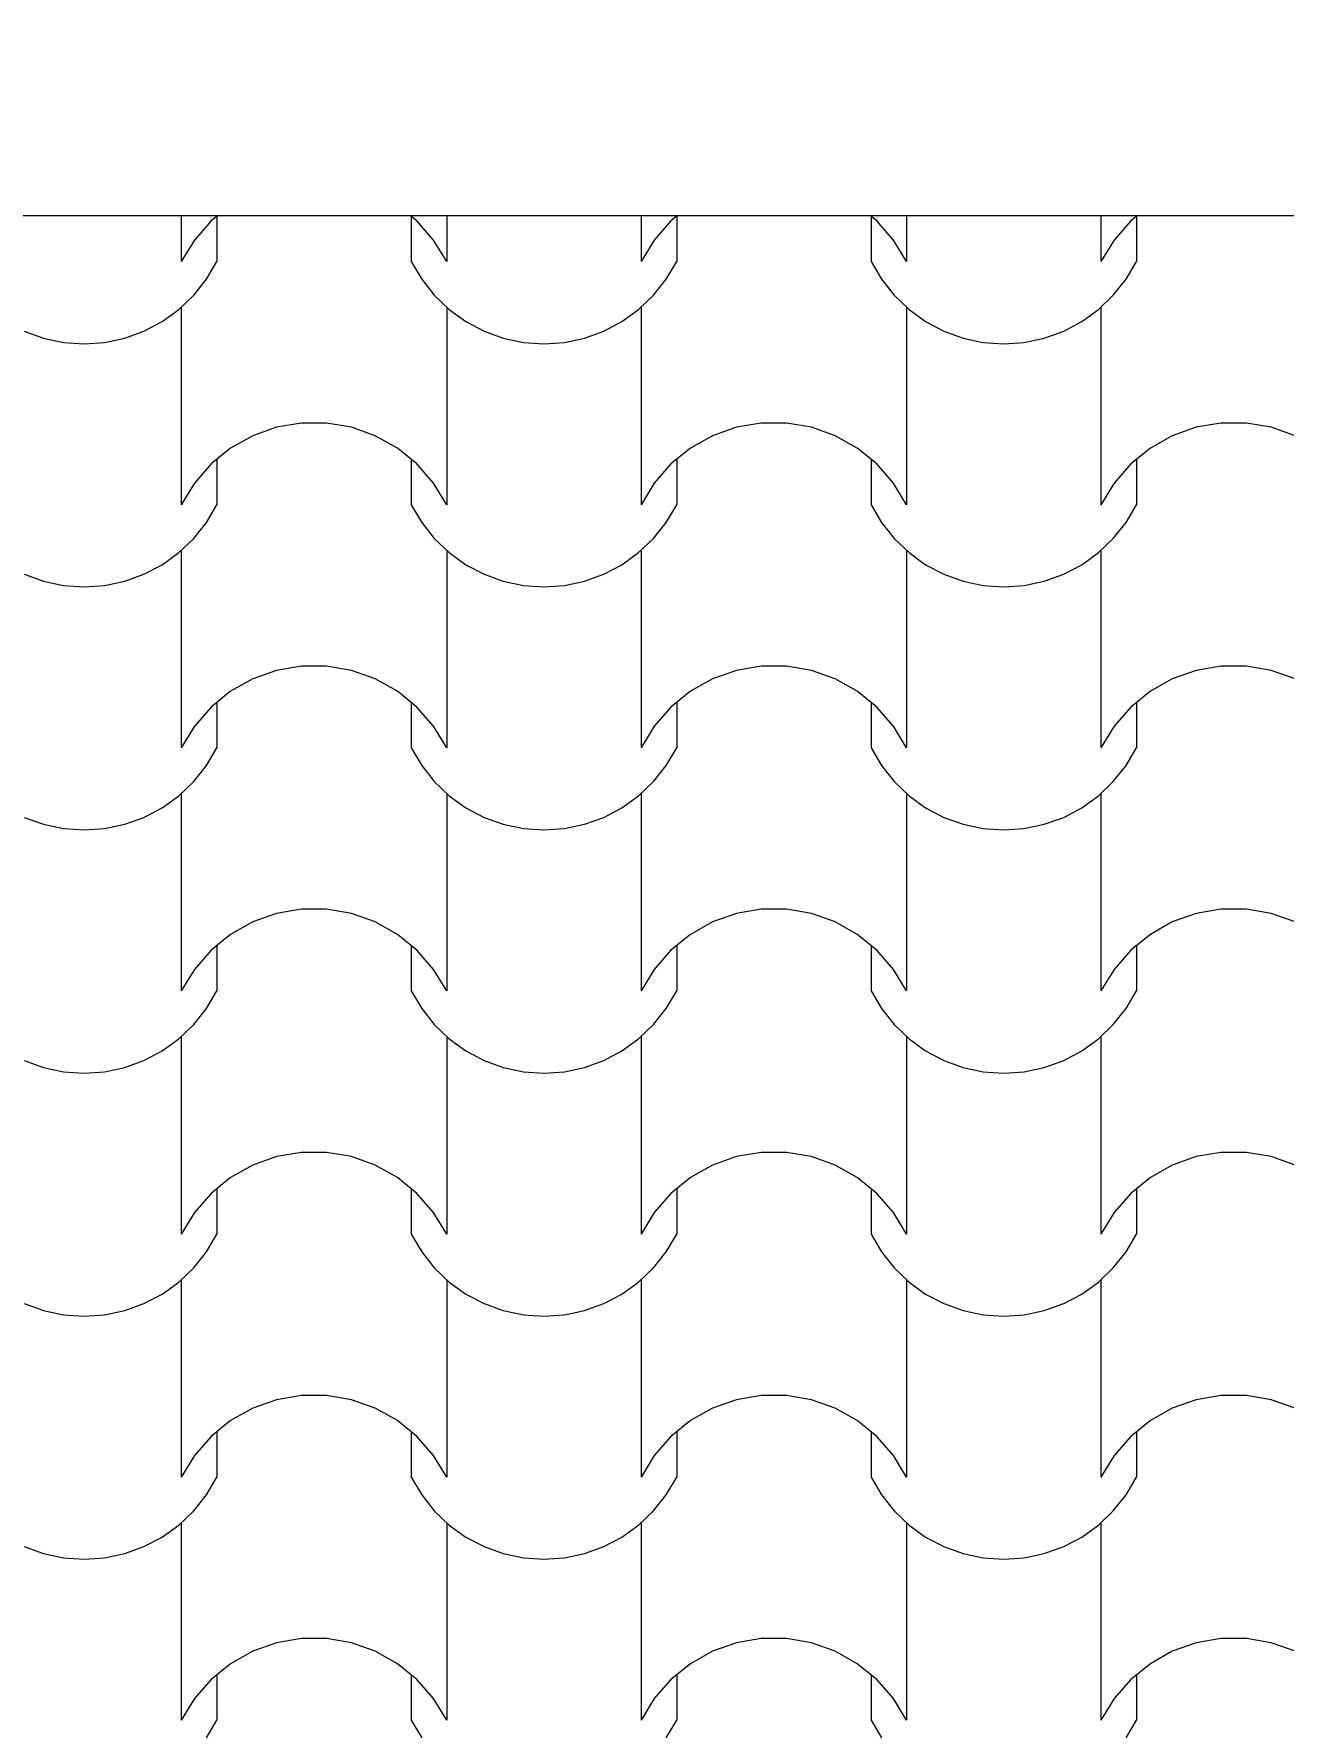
# Model space of a CAD drawing. Header units: millimetres. Extents: x 318905 to 439572, y -5133 to 105868.
# Drawn here: x 358271 to 359044, y 6699 to 7747 of the extents above; entities that cross this region are included whole.
import ezdxf

# ---------------------------------------------------------------- set-up
doc = ezdxf.new("R2010")
doc.units = ezdxf.units.MM
doc.header["$MEASUREMENT"] = 0
for name, color, linetype, lineweight in [('0_Stylo_No__98', 154, 'Continuous', 0), ('2D -  Dessin général_Stylo_No__1', 7, 'Continuous', 5), ('OMBRES_Stylo_No__1', 7, 'Continuous', 5)]:
    doc.layers.add(name, color=color, linetype=linetype, lineweight=lineweight)
doc.layers.add('OMBRES_Stylo_No__82', color=7, linetype='Continuous', lineweight=13, true_color=0xaaaaaa)
doc.styles.add('STYLE_GENERE_3', font='')
doc.styles.get('STYLE_GENERE_3').set_extended_font_data('Arial')
doc.dimstyles.new('STYLE_GENERE__1', dxfattribs={"dimtxt": 200, "dimasz": 142.5, "dimexe": 0.18, "dimexo": 500, "dimgap": 0.09, "dimtad": 0, "dimtih": 1, "dimtoh": 1, "dimlfac": 0.001, "dimzin": 0, "dimdsep": 46, "dimtxsty": 'STYLE_GENERE_3', "dimblk": 'ARROWHEAD_6', "dimblk1": 'ARROWHEAD_6', "dimblk2": 'ARROWHEAD_6', "dimcen": 0.09, "dimclrd": 154, "dimclre": 154, "dimclrt": 154, "dimazin": 0, "dimtfac": 1, "dimtdec": 4, "dimtmove": 0, "dimatfit": 3, "dimfxl": 0, "dimtolj": 1, "dimtzin": 0, "dimarcsym": 0})

# ---------------------------------------------------------------- blocks, each defined once
blk = doc.blocks.new('*X105')
at = {"layer": 'OMBRES_Stylo_No__82', "linetype": 'Continuous'}
for p, q in [((358362.7, 7634.5), (358362.7, 7606.2)), ((358385.1, 7634.5), (358381.1, 7631.3)), ((358384.7, 7634.2), (358384.7, 7606.2)), ((358508.5, 7631.3), (358504.5, 7634.5)), ((358504.9, 7634.2), (358504.9, 7606.2)), ((358526.9, 7634.5), (358526.9, 7606.2)), ((358647.2, 7634.5), (358647.2, 7606.2)), ((358669.5, 7634.5), (358665.6, 7631.3)), ((358669.2, 7634.2), (358669.2, 7606.2)), ((358793, 7631.3), (358789, 7634.5)), ((358789.4, 7634.2), (358789.4, 7606.2)), ((358811.4, 7634.5), (358811.4, 7606.2)), ((358931.6, 7634.5), (358931.6, 7606.2)), ((358954, 7634.5), (358950.1, 7631.3)), ((358953.6, 7634.2), (358953.6, 7606.2)), ((358381.1, 7631.3), (358370.8, 7619.5)), ((358518.8, 7619.5), (358508.5, 7631.3)), ((358665.6, 7631.3), (358655.3, 7619.5)), ((358803.3, 7619.5), (358793, 7631.3)), ((358950.1, 7631.3), (358939.8, 7619.5)), ((358370.8, 7619.5), (358362.7, 7606.2)), ((358526.9, 7606.2), (358518.8, 7619.5)), ((358655.3, 7619.5), (358647.2, 7606.2)), ((358811.4, 7606.2), (358803.3, 7619.5)), ((358939.8, 7619.5), (358931.6, 7606.2)), ((358378.2, 7595.2), (358384.7, 7606.2)), ((358504.9, 7606.2), (358511.4, 7595.2)), ((358662.7, 7595.2), (358669.2, 7606.2)), ((358789.4, 7606.2), (358795.8, 7595.2)), ((358947.2, 7595.2), (358953.6, 7606.2)), ((358370.4, 7585.3), (358378.2, 7595.2)), ((358511.4, 7595.2), (358519.2, 7585.3)), ((358654.8, 7585.3), (358662.7, 7595.2)), ((358795.8, 7595.2), (358803.7, 7585.3)), ((358939.3, 7585.3), (358947.2, 7595.2)), ((358361.2, 7576.5), (358370.4, 7585.3)), ((358519.2, 7585.3), (358528.4, 7576.5)), ((358645.6, 7576.5), (358654.8, 7585.3)), ((358803.7, 7585.3), (358812.9, 7576.5)), ((358930.1, 7576.5), (358939.3, 7585.3)), ((358339.6, 7563.1), (358350.9, 7569.1)), ((358350.9, 7569.1), (358361.2, 7576.5)), ((358362.7, 7577.8), (358362.7, 7516.8)), ((358526.9, 7577.8), (358526.9, 7516.8)), ((358528.4, 7576.5), (358538.7, 7569.1)), ((358538.7, 7569.1), (358550, 7563.1)), ((358624.1, 7563.1), (358635.3, 7569.1)), ((358635.3, 7569.1), (358645.6, 7576.5)), ((358647.2, 7577.8), (358647.2, 7516.8)), ((358811.4, 7577.8), (358811.4, 7516.8)), ((358812.9, 7576.5), (358823.2, 7569.1)), ((358823.2, 7569.1), (358834.5, 7563.1)), ((358908.6, 7563.1), (358919.8, 7569.1)), ((358919.8, 7569.1), (358930.1, 7576.5)), ((358931.6, 7577.8), (358931.6, 7516.8)), ((358265.5, 7563.1), (358277.5, 7558.8)), ((358277.5, 7558.8), (358289.9, 7556.2)), ((358315.2, 7556.2), (358327.7, 7558.8)), ((358327.7, 7558.8), (358339.6, 7563.1)), ((358550, 7563.1), (358561.9, 7558.8)), ((358561.9, 7558.8), (358574.4, 7556.2)), ((358599.7, 7556.2), (358612.1, 7558.8)), ((358612.1, 7558.8), (358624.1, 7563.1)), ((358834.5, 7563.1), (358846.4, 7558.8)), ((358846.4, 7558.8), (358858.8, 7556.2)), ((358884.2, 7556.2), (358896.6, 7558.8)), ((358896.6, 7558.8), (358908.6, 7563.1)), ((358289.9, 7556.2), (358302.6, 7555.3)), ((358302.6, 7555.3), (358315.2, 7556.2)), ((358574.4, 7556.2), (358587, 7555.3)), ((358587, 7555.3), (358599.7, 7556.2)), ((358858.8, 7556.2), (358871.5, 7555.3)), ((358871.5, 7555.3), (358884.2, 7556.2)), ((358362.7, 7516.8), (358362.7, 7455.8)), ((358526.9, 7516.8), (358526.9, 7455.8)), ((358647.2, 7516.8), (358647.2, 7455.8)), ((358811.4, 7516.8), (358811.4, 7455.8)), ((358931.6, 7516.8), (358931.6, 7455.8)), ((358437, 7506.3), (358421.6, 7503.7)), ((358444.8, 7506.3), (358437, 7506.3)), ((358452.6, 7506.3), (358444.8, 7506.3)), ((358468, 7503.7), (358452.6, 7506.3)), ((358721.5, 7506.3), (358706.1, 7503.7)), ((358729.3, 7506.3), (358721.5, 7506.3)), ((358737.1, 7506.3), (358729.3, 7506.3)), ((358752.5, 7503.7), (358737.1, 7506.3)), ((359005.9, 7506.3), (358990.5, 7503.7)), ((359013.8, 7506.3), (359005.9, 7506.3)), ((359021.6, 7506.3), (359013.8, 7506.3)), ((359037, 7503.7), (359021.6, 7506.3)), ((358406.9, 7498.5), (358393.2, 7490.8)), ((358421.6, 7503.7), (358406.9, 7498.5)), ((358482.7, 7498.5), (358468, 7503.7)), ((358496.4, 7490.8), (358482.7, 7498.5)), ((358691.3, 7498.5), (358677.7, 7490.8)), ((358706.1, 7503.7), (358691.3, 7498.5)), ((358767.2, 7498.5), (358752.5, 7503.7)), ((358780.9, 7490.8), (358767.2, 7498.5)), ((358975.8, 7498.5), (358962.2, 7490.8)), ((358990.5, 7503.7), (358975.8, 7498.5)), ((359051.7, 7498.5), (359037, 7503.7)), ((358393.2, 7490.8), (358381.1, 7481)), ((358508.5, 7481), (358496.4, 7490.8)), ((358677.7, 7490.8), (358665.6, 7481)), ((358793, 7481), (358780.9, 7490.8)), ((358962.2, 7490.8), (358950.1, 7481)), ((358381.1, 7481), (358370.8, 7469.2)), ((358384.7, 7483.9), (358384.7, 7455.8)), ((358504.9, 7483.9), (358504.9, 7455.8)), ((358518.8, 7469.2), (358508.5, 7481)), ((358665.6, 7481), (358655.3, 7469.2)), ((358669.2, 7483.9), (358669.2, 7455.8)), ((358789.4, 7483.9), (358789.4, 7455.8)), ((358803.3, 7469.2), (358793, 7481)), ((358950.1, 7481), (358939.8, 7469.2)), ((358953.6, 7483.9), (358953.6, 7455.8)), ((358370.8, 7469.2), (358362.7, 7455.8)), ((358526.9, 7455.8), (358518.8, 7469.2)), ((358655.3, 7469.2), (358647.2, 7455.8)), ((358811.4, 7455.8), (358803.3, 7469.2)), ((358939.8, 7469.2), (358931.6, 7455.8)), ((358378.2, 7444.9), (358384.7, 7455.8)), ((358504.9, 7455.8), (358511.4, 7444.9)), ((358662.7, 7444.9), (358669.2, 7455.8)), ((358789.4, 7455.8), (358795.8, 7444.9)), ((358947.2, 7444.9), (358953.6, 7455.8)), ((358370.4, 7434.9), (358378.2, 7444.9)), ((358511.4, 7444.9), (358519.2, 7434.9)), ((358654.8, 7434.9), (358662.7, 7444.9)), ((358795.8, 7444.9), (358803.7, 7434.9)), ((358939.3, 7434.9), (358947.2, 7444.9)), ((358361.2, 7426.2), (358370.4, 7434.9)), ((358519.2, 7434.9), (358528.4, 7426.2)), ((358645.6, 7426.2), (358654.8, 7434.9)), ((358803.7, 7434.9), (358812.9, 7426.2)), ((358930.1, 7426.2), (358939.3, 7434.9)), ((358350.9, 7418.7), (358361.2, 7426.2)), ((358362.7, 7427.4), (358362.7, 7366.5)), ((358526.9, 7427.4), (358526.9, 7366.5)), ((358528.4, 7426.2), (358538.7, 7418.7)), ((358635.3, 7418.7), (358645.6, 7426.2)), ((358647.2, 7427.4), (358647.2, 7366.5)), ((358811.4, 7427.4), (358811.4, 7366.5)), ((358812.9, 7426.2), (358823.2, 7418.7)), ((358919.8, 7418.7), (358930.1, 7426.2)), ((358931.6, 7427.4), (358931.6, 7366.5)), ((358265.5, 7412.8), (358277.5, 7408.5)), ((358327.7, 7408.5), (358339.6, 7412.8)), ((358339.6, 7412.8), (358350.9, 7418.7)), ((358538.7, 7418.7), (358550, 7412.8)), ((358550, 7412.8), (358561.9, 7408.5)), ((358612.1, 7408.5), (358624.1, 7412.8)), ((358624.1, 7412.8), (358635.3, 7418.7)), ((358823.2, 7418.7), (358834.5, 7412.8)), ((358834.5, 7412.8), (358846.4, 7408.5)), ((358896.6, 7408.5), (358908.6, 7412.8)), ((358908.6, 7412.8), (358919.8, 7418.7)), ((358277.5, 7408.5), (358289.9, 7405.9)), ((358289.9, 7405.9), (358302.6, 7405)), ((358302.6, 7405), (358315.2, 7405.9)), ((358315.2, 7405.9), (358327.7, 7408.5)), ((358561.9, 7408.5), (358574.4, 7405.9)), ((358574.4, 7405.9), (358587, 7405)), ((358587, 7405), (358599.7, 7405.9)), ((358599.7, 7405.9), (358612.1, 7408.5)), ((358846.4, 7408.5), (358858.8, 7405.9)), ((358858.8, 7405.9), (358871.5, 7405)), ((358871.5, 7405), (358884.2, 7405.9)), ((358884.2, 7405.9), (358896.6, 7408.5)), ((358362.7, 7366.5), (358362.7, 7305.5)), ((358526.9, 7366.5), (358526.9, 7305.5)), ((358647.2, 7366.5), (358647.2, 7305.5)), ((358811.4, 7366.5), (358811.4, 7305.5)), ((358931.6, 7366.5), (358931.6, 7305.5)), ((358421.6, 7353.4), (358406.9, 7348.1)), ((358437, 7356), (358421.6, 7353.4)), ((358444.8, 7356), (358437, 7356)), ((358452.6, 7356), (358444.8, 7356)), ((358468, 7353.4), (358452.6, 7356)), ((358482.7, 7348.1), (358468, 7353.4)), ((358706.1, 7353.4), (358691.3, 7348.1)), ((358721.5, 7356), (358706.1, 7353.4)), ((358729.3, 7356), (358721.5, 7356)), ((358737.1, 7356), (358729.3, 7356)), ((358752.5, 7353.4), (358737.1, 7356)), ((358767.2, 7348.1), (358752.5, 7353.4)), ((358990.5, 7353.4), (358975.8, 7348.1)), ((359005.9, 7356), (358990.5, 7353.4)), ((359013.8, 7356), (359005.9, 7356)), ((359021.6, 7356), (359013.8, 7356)), ((359037, 7353.4), (359021.6, 7356)), ((359051.7, 7348.1), (359037, 7353.4)), ((358393.2, 7340.5), (358381.1, 7330.6)), ((358406.9, 7348.1), (358393.2, 7340.5)), ((358496.4, 7340.5), (358482.7, 7348.1)), ((358508.5, 7330.6), (358496.4, 7340.5)), ((358677.7, 7340.5), (358665.6, 7330.6)), ((358691.3, 7348.1), (358677.7, 7340.5)), ((358780.9, 7340.5), (358767.2, 7348.1)), ((358793, 7330.6), (358780.9, 7340.5)), ((358962.2, 7340.5), (358950.1, 7330.6)), ((358975.8, 7348.1), (358962.2, 7340.5)), ((358381.1, 7330.6), (358370.8, 7318.8)), ((358384.7, 7333.5), (358384.7, 7305.5)), ((358504.9, 7333.5), (358504.9, 7305.5)), ((358518.8, 7318.8), (358508.5, 7330.6)), ((358665.6, 7330.6), (358655.3, 7318.8)), ((358669.2, 7333.5), (358669.2, 7305.5)), ((358789.4, 7333.5), (358789.4, 7305.5)), ((358803.3, 7318.8), (358793, 7330.6)), ((358950.1, 7330.6), (358939.8, 7318.8)), ((358953.6, 7333.5), (358953.6, 7305.5)), ((358370.8, 7318.8), (358362.7, 7305.5)), ((358526.9, 7305.5), (358518.8, 7318.8)), ((358655.3, 7318.8), (358647.2, 7305.5)), ((358811.4, 7305.5), (358803.3, 7318.8)), ((358939.8, 7318.8), (358931.6, 7305.5)), ((358378.2, 7294.5), (358384.7, 7305.5)), ((358504.9, 7305.5), (358511.4, 7294.5)), ((358662.7, 7294.5), (358669.2, 7305.5)), ((358789.4, 7305.5), (358795.8, 7294.5)), ((358947.2, 7294.5), (358953.6, 7305.5)), ((358370.4, 7284.6), (358378.2, 7294.5)), ((358511.4, 7294.5), (358519.2, 7284.6)), ((358654.8, 7284.6), (358662.7, 7294.5)), ((358795.8, 7294.5), (358803.7, 7284.6)), ((358939.3, 7284.6), (358947.2, 7294.5)), ((358350.9, 7268.4), (358361.2, 7275.8)), ((358361.2, 7275.8), (358370.4, 7284.6)), ((358362.7, 7277.1), (358362.7, 7216.1)), ((358519.2, 7284.6), (358528.4, 7275.8)), ((358526.9, 7277.1), (358526.9, 7216.1)), ((358528.4, 7275.8), (358538.7, 7268.4)), ((358635.3, 7268.4), (358645.6, 7275.8)), ((358645.6, 7275.8), (358654.8, 7284.6)), ((358647.2, 7277.1), (358647.2, 7216.1)), ((358803.7, 7284.6), (358812.9, 7275.8)), ((358811.4, 7277.1), (358811.4, 7216.1)), ((358812.9, 7275.8), (358823.2, 7268.4)), ((358919.8, 7268.4), (358930.1, 7275.8)), ((358930.1, 7275.8), (358939.3, 7284.6)), ((358931.6, 7277.1), (358931.6, 7216.1)), ((358339.6, 7262.5), (358350.9, 7268.4)), ((358538.7, 7268.4), (358550, 7262.5)), ((358624.1, 7262.5), (358635.3, 7268.4)), ((358823.2, 7268.4), (358834.5, 7262.5)), ((358908.6, 7262.5), (358919.8, 7268.4)), ((358265.5, 7262.5), (358277.5, 7258.2)), ((358277.5, 7258.2), (358289.9, 7255.5)), ((358289.9, 7255.5), (358302.6, 7254.7)), ((358302.6, 7254.7), (358315.2, 7255.5)), ((358315.2, 7255.5), (358327.7, 7258.2)), ((358327.7, 7258.2), (358339.6, 7262.5)), ((358550, 7262.5), (358561.9, 7258.2)), ((358561.9, 7258.2), (358574.4, 7255.5)), ((358574.4, 7255.5), (358587, 7254.7)), ((358587, 7254.7), (358599.7, 7255.5)), ((358599.7, 7255.5), (358612.1, 7258.2)), ((358612.1, 7258.2), (358624.1, 7262.5)), ((358834.5, 7262.5), (358846.4, 7258.2)), ((358846.4, 7258.2), (358858.8, 7255.5)), ((358858.8, 7255.5), (358871.5, 7254.7)), ((358871.5, 7254.7), (358884.2, 7255.5)), ((358884.2, 7255.5), (358896.6, 7258.2)), ((358896.6, 7258.2), (358908.6, 7262.5)), ((358362.7, 7216.1), (358362.7, 7155.2)), ((358526.9, 7216.1), (358526.9, 7155.2)), ((358647.2, 7216.1), (358647.2, 7155.2)), ((358811.4, 7216.1), (358811.4, 7155.2)), ((358931.6, 7216.1), (358931.6, 7155.2)), ((358421.6, 7203), (358406.9, 7197.8)), ((358437, 7205.7), (358421.6, 7203)), ((358444.8, 7205.7), (358437, 7205.7)), ((358452.6, 7205.7), (358444.8, 7205.7)), ((358468, 7203), (358452.6, 7205.7)), ((358482.7, 7197.8), (358468, 7203)), ((358706.1, 7203), (358691.3, 7197.8)), ((358721.5, 7205.7), (358706.1, 7203)), ((358729.3, 7205.7), (358721.5, 7205.7)), ((358737.1, 7205.7), (358729.3, 7205.7)), ((358752.5, 7203), (358737.1, 7205.7)), ((358767.2, 7197.8), (358752.5, 7203)), ((358990.5, 7203), (358975.8, 7197.8)), ((359005.9, 7205.7), (358990.5, 7203)), ((359013.8, 7205.7), (359005.9, 7205.7)), ((359021.6, 7205.7), (359013.8, 7205.7)), ((359037, 7203), (359021.6, 7205.7)), ((359051.7, 7197.8), (359037, 7203)), ((358406.9, 7197.8), (358393.2, 7190.1)), ((358496.4, 7190.1), (358482.7, 7197.8)), ((358691.3, 7197.8), (358677.7, 7190.1)), ((358780.9, 7190.1), (358767.2, 7197.8)), ((358975.8, 7197.8), (358962.2, 7190.1)), ((358393.2, 7190.1), (358381.1, 7180.3)), ((358384.7, 7183.2), (358384.7, 7155.2)), ((358508.5, 7180.3), (358496.4, 7190.1)), ((358504.9, 7183.2), (358504.9, 7155.2)), ((358677.7, 7190.1), (358665.6, 7180.3)), ((358669.2, 7183.2), (358669.2, 7155.2)), ((358793, 7180.3), (358780.9, 7190.1)), ((358789.4, 7183.2), (358789.4, 7155.2)), ((358962.2, 7190.1), (358950.1, 7180.3)), ((358953.6, 7183.2), (358953.6, 7155.2)), ((358381.1, 7180.3), (358370.8, 7168.5)), ((358518.8, 7168.5), (358508.5, 7180.3)), ((358665.6, 7180.3), (358655.3, 7168.5)), ((358803.3, 7168.5), (358793, 7180.3)), ((358950.1, 7180.3), (358939.8, 7168.5)), ((358370.8, 7168.5), (358362.7, 7155.2)), ((358526.9, 7155.2), (358518.8, 7168.5)), ((358655.3, 7168.5), (358647.2, 7155.2)), ((358811.4, 7155.2), (358803.3, 7168.5)), ((358939.8, 7168.5), (358931.6, 7155.2)), ((358378.2, 7144.2), (358384.7, 7155.2)), ((358504.9, 7155.2), (358511.4, 7144.2)), ((358662.7, 7144.2), (358669.2, 7155.2)), ((358789.4, 7155.2), (358795.8, 7144.2)), ((358947.2, 7144.2), (358953.6, 7155.2)), ((358370.4, 7134.3), (358378.2, 7144.2)), ((358511.4, 7144.2), (358519.2, 7134.3)), ((358654.8, 7134.3), (358662.7, 7144.2)), ((358795.8, 7144.2), (358803.7, 7134.3)), ((358939.3, 7134.3), (358947.2, 7144.2)), ((358361.2, 7125.5), (358370.4, 7134.3)), ((358519.2, 7134.3), (358528.4, 7125.5)), ((358645.6, 7125.5), (358654.8, 7134.3)), ((358803.7, 7134.3), (358812.9, 7125.5)), ((358930.1, 7125.5), (358939.3, 7134.3)), ((358339.6, 7112.1), (358350.9, 7118.1)), ((358350.9, 7118.1), (358361.2, 7125.5)), ((358362.7, 7126.8), (358362.7, 7065.8)), ((358526.9, 7126.8), (358526.9, 7065.8)), ((358528.4, 7125.5), (358538.7, 7118.1)), ((358538.7, 7118.1), (358550, 7112.1)), ((358624.1, 7112.1), (358635.3, 7118.1)), ((358635.3, 7118.1), (358645.6, 7125.5)), ((358647.2, 7126.8), (358647.2, 7065.8)), ((358811.4, 7126.8), (358811.4, 7065.8)), ((358812.9, 7125.5), (358823.2, 7118.1)), ((358823.2, 7118.1), (358834.5, 7112.1)), ((358908.6, 7112.1), (358919.8, 7118.1)), ((358919.8, 7118.1), (358930.1, 7125.5)), ((358931.6, 7126.8), (358931.6, 7065.8)), ((358265.5, 7112.1), (358277.5, 7107.8)), ((358277.5, 7107.8), (358289.9, 7105.2)), ((358315.2, 7105.2), (358327.7, 7107.8)), ((358327.7, 7107.8), (358339.6, 7112.1)), ((358550, 7112.1), (358561.9, 7107.8)), ((358561.9, 7107.8), (358574.4, 7105.2)), ((358599.7, 7105.2), (358612.1, 7107.8)), ((358612.1, 7107.8), (358624.1, 7112.1)), ((358834.5, 7112.1), (358846.4, 7107.8)), ((358846.4, 7107.8), (358858.8, 7105.2)), ((358884.2, 7105.2), (358896.6, 7107.8)), ((358896.6, 7107.8), (358908.6, 7112.1)), ((358289.9, 7105.2), (358302.6, 7104.3)), ((358302.6, 7104.3), (358315.2, 7105.2)), ((358574.4, 7105.2), (358587, 7104.3)), ((358587, 7104.3), (358599.7, 7105.2)), ((358858.8, 7105.2), (358871.5, 7104.3)), ((358871.5, 7104.3), (358884.2, 7105.2)), ((358362.7, 7065.8), (358362.7, 7004.8)), ((358526.9, 7065.8), (358526.9, 7004.8)), ((358647.2, 7065.8), (358647.2, 7004.8)), ((358811.4, 7065.8), (358811.4, 7004.8)), ((358931.6, 7065.8), (358931.6, 7004.8)), ((358437, 7055.3), (358421.6, 7052.7)), ((358444.8, 7055.3), (358437, 7055.3)), ((358452.6, 7055.3), (358444.8, 7055.3)), ((358468, 7052.7), (358452.6, 7055.3)), ((358721.5, 7055.3), (358706.1, 7052.7)), ((358729.3, 7055.3), (358721.5, 7055.3)), ((358737.1, 7055.3), (358729.3, 7055.3)), ((358752.5, 7052.7), (358737.1, 7055.3)), ((359005.9, 7055.3), (358990.5, 7052.7)), ((359013.8, 7055.3), (359005.9, 7055.3)), ((359021.6, 7055.3), (359013.8, 7055.3)), ((359037, 7052.7), (359021.6, 7055.3)), ((358406.9, 7047.4), (358393.2, 7039.8)), ((358421.6, 7052.7), (358406.9, 7047.4)), ((358482.7, 7047.4), (358468, 7052.7)), ((358496.4, 7039.8), (358482.7, 7047.4)), ((358691.3, 7047.4), (358677.7, 7039.8)), ((358706.1, 7052.7), (358691.3, 7047.4)), ((358767.2, 7047.4), (358752.5, 7052.7)), ((358780.9, 7039.8), (358767.2, 7047.4)), ((358975.8, 7047.4), (358962.2, 7039.8)), ((358990.5, 7052.7), (358975.8, 7047.4)), ((359051.7, 7047.4), (359037, 7052.7)), ((358393.2, 7039.8), (358381.1, 7029.9)), ((358508.5, 7029.9), (358496.4, 7039.8)), ((358677.7, 7039.8), (358665.6, 7029.9)), ((358793, 7029.9), (358780.9, 7039.8)), ((358962.2, 7039.8), (358950.1, 7029.9)), ((358381.1, 7029.9), (358370.8, 7018.2)), ((358384.7, 7032.9), (358384.7, 7004.8)), ((358504.9, 7032.9), (358504.9, 7004.8)), ((358518.8, 7018.2), (358508.5, 7029.9)), ((358665.6, 7029.9), (358655.3, 7018.2)), ((358669.2, 7032.9), (358669.2, 7004.8)), ((358789.4, 7032.9), (358789.4, 7004.8)), ((358803.3, 7018.2), (358793, 7029.9)), ((358950.1, 7029.9), (358939.8, 7018.2)), ((358953.6, 7032.9), (358953.6, 7004.8)), ((358370.8, 7018.2), (358362.7, 7004.8)), ((358526.9, 7004.8), (358518.8, 7018.2)), ((358655.3, 7018.2), (358647.2, 7004.8)), ((358811.4, 7004.8), (358803.3, 7018.2)), ((358939.8, 7018.2), (358931.6, 7004.8)), ((358378.2, 6993.9), (358384.7, 7004.8)), ((358504.9, 7004.8), (358511.4, 6993.9)), ((358662.7, 6993.9), (358669.2, 7004.8)), ((358789.4, 7004.8), (358795.8, 6993.9)), ((358947.2, 6993.9), (358953.6, 7004.8)), ((358370.4, 6983.9), (358378.2, 6993.9)), ((358511.4, 6993.9), (358519.2, 6983.9)), ((358654.8, 6983.9), (358662.7, 6993.9)), ((358795.8, 6993.9), (358803.7, 6983.9)), ((358939.3, 6983.9), (358947.2, 6993.9)), ((358361.2, 6975.1), (358370.4, 6983.9)), ((358519.2, 6983.9), (358528.4, 6975.1)), ((358645.6, 6975.1), (358654.8, 6983.9)), ((358803.7, 6983.9), (358812.9, 6975.1)), ((358930.1, 6975.1), (358939.3, 6983.9)), ((358350.9, 6967.7), (358361.2, 6975.1)), ((358362.7, 6976.4), (358362.7, 6915.5)), ((358526.9, 6976.4), (358526.9, 6915.5)), ((358528.4, 6975.1), (358538.7, 6967.7)), ((358635.3, 6967.7), (358645.6, 6975.1)), ((358647.2, 6976.4), (358647.2, 6915.5)), ((358811.4, 6976.4), (358811.4, 6915.5)), ((358812.9, 6975.1), (358823.2, 6967.7)), ((358919.8, 6967.7), (358930.1, 6975.1)), ((358931.6, 6976.4), (358931.6, 6915.5)), ((358265.5, 6961.8), (358277.5, 6957.5)), ((358327.7, 6957.5), (358339.6, 6961.8)), ((358339.6, 6961.8), (358350.9, 6967.7)), ((358538.7, 6967.7), (358550, 6961.8)), ((358550, 6961.8), (358561.9, 6957.5)), ((358612.1, 6957.5), (358624.1, 6961.8)), ((358624.1, 6961.8), (358635.3, 6967.7)), ((358823.2, 6967.7), (358834.5, 6961.8)), ((358834.5, 6961.8), (358846.4, 6957.5)), ((358896.6, 6957.5), (358908.6, 6961.8)), ((358908.6, 6961.8), (358919.8, 6967.7)), ((358277.5, 6957.5), (358289.9, 6954.9)), ((358289.9, 6954.9), (358302.6, 6954)), ((358302.6, 6954), (358315.2, 6954.9)), ((358315.2, 6954.9), (358327.7, 6957.5)), ((358561.9, 6957.5), (358574.4, 6954.9)), ((358574.4, 6954.9), (358587, 6954)), ((358587, 6954), (358599.7, 6954.9)), ((358599.7, 6954.9), (358612.1, 6957.5)), ((358846.4, 6957.5), (358858.8, 6954.9)), ((358858.8, 6954.9), (358871.5, 6954)), ((358871.5, 6954), (358884.2, 6954.9)), ((358884.2, 6954.9), (358896.6, 6957.5)), ((358362.7, 6915.5), (358362.7, 6854.5)), ((358526.9, 6915.5), (358526.9, 6854.5)), ((358647.2, 6915.5), (358647.2, 6854.5)), ((358811.4, 6915.5), (358811.4, 6854.5)), ((358931.6, 6915.5), (358931.6, 6854.5)), ((358421.6, 6902.3), (358406.9, 6897.1)), ((358437, 6905), (358421.6, 6902.3)), ((358444.8, 6905), (358437, 6905)), ((358452.6, 6905), (358444.8, 6905)), ((358468, 6902.3), (358452.6, 6905)), ((358482.7, 6897.1), (358468, 6902.3)), ((358706.1, 6902.3), (358691.3, 6897.1)), ((358721.5, 6905), (358706.1, 6902.3)), ((358729.3, 6905), (358721.5, 6905)), ((358737.1, 6905), (358729.3, 6905)), ((358752.5, 6902.3), (358737.1, 6905)), ((358767.2, 6897.1), (358752.5, 6902.3)), ((358990.5, 6902.3), (358975.8, 6897.1)), ((359005.9, 6905), (358990.5, 6902.3)), ((359013.8, 6905), (359005.9, 6905)), ((359021.6, 6905), (359013.8, 6905)), ((359037, 6902.3), (359021.6, 6905)), ((359051.7, 6897.1), (359037, 6902.3)), ((358393.2, 6889.5), (358381.1, 6879.6)), ((358406.9, 6897.1), (358393.2, 6889.5)), ((358496.4, 6889.5), (358482.7, 6897.1)), ((358508.5, 6879.6), (358496.4, 6889.5)), ((358677.7, 6889.5), (358665.6, 6879.6)), ((358691.3, 6897.1), (358677.7, 6889.5)), ((358780.9, 6889.5), (358767.2, 6897.1)), ((358793, 6879.6), (358780.9, 6889.5)), ((358962.2, 6889.5), (358950.1, 6879.6)), ((358975.8, 6897.1), (358962.2, 6889.5)), ((358381.1, 6879.6), (358370.8, 6867.8)), ((358384.7, 6882.5), (358384.7, 6854.5)), ((358504.9, 6882.5), (358504.9, 6854.5)), ((358518.8, 6867.8), (358508.5, 6879.6)), ((358665.6, 6879.6), (358655.3, 6867.8)), ((358669.2, 6882.5), (358669.2, 6854.5)), ((358789.4, 6882.5), (358789.4, 6854.5)), ((358803.3, 6867.8), (358793, 6879.6)), ((358950.1, 6879.6), (358939.8, 6867.8)), ((358953.6, 6882.5), (358953.6, 6854.5)), ((358370.8, 6867.8), (358362.7, 6854.5)), ((358526.9, 6854.5), (358518.8, 6867.8)), ((358655.3, 6867.8), (358647.2, 6854.5)), ((358811.4, 6854.5), (358803.3, 6867.8)), ((358939.8, 6867.8), (358931.6, 6854.5)), ((358378.2, 6843.5), (358384.7, 6854.5)), ((358504.9, 6854.5), (358511.4, 6843.5)), ((358662.7, 6843.5), (358669.2, 6854.5)), ((358789.4, 6854.5), (358795.8, 6843.5)), ((358947.2, 6843.5), (358953.6, 6854.5)), ((358370.4, 6833.6), (358378.2, 6843.5)), ((358511.4, 6843.5), (358519.2, 6833.6)), ((358654.8, 6833.6), (358662.7, 6843.5)), ((358795.8, 6843.5), (358803.7, 6833.6)), ((358939.3, 6833.6), (358947.2, 6843.5)), ((358350.9, 6817.4), (358361.2, 6824.8)), ((358361.2, 6824.8), (358370.4, 6833.6)), ((358362.7, 6826.1), (358362.7, 6765.1)), ((358519.2, 6833.6), (358528.4, 6824.8)), ((358526.9, 6826.1), (358526.9, 6765.1)), ((358528.4, 6824.8), (358538.7, 6817.4)), ((358635.3, 6817.4), (358645.6, 6824.8)), ((358645.6, 6824.8), (358654.8, 6833.6)), ((358647.2, 6826.1), (358647.2, 6765.1)), ((358803.7, 6833.6), (358812.9, 6824.8)), ((358811.4, 6826.1), (358811.4, 6765.1)), ((358812.9, 6824.8), (358823.2, 6817.4)), ((358919.8, 6817.4), (358930.1, 6824.8)), ((358930.1, 6824.8), (358939.3, 6833.6)), ((358931.6, 6826.1), (358931.6, 6765.1)), ((358339.6, 6811.5), (358350.9, 6817.4)), ((358538.7, 6817.4), (358550, 6811.5)), ((358624.1, 6811.5), (358635.3, 6817.4)), ((358823.2, 6817.4), (358834.5, 6811.5)), ((358908.6, 6811.5), (358919.8, 6817.4)), ((358265.5, 6811.5), (358277.5, 6807.2)), ((358277.5, 6807.2), (358289.9, 6804.5)), ((358289.9, 6804.5), (358302.6, 6803.7)), ((358302.6, 6803.7), (358315.2, 6804.5)), ((358315.2, 6804.5), (358327.7, 6807.2)), ((358327.7, 6807.2), (358339.6, 6811.5)), ((358550, 6811.5), (358561.9, 6807.2)), ((358561.9, 6807.2), (358574.4, 6804.5)), ((358574.4, 6804.5), (358587, 6803.7)), ((358587, 6803.7), (358599.7, 6804.5)), ((358599.7, 6804.5), (358612.1, 6807.2)), ((358612.1, 6807.2), (358624.1, 6811.5)), ((358834.5, 6811.5), (358846.4, 6807.2)), ((358846.4, 6807.2), (358858.8, 6804.5)), ((358858.8, 6804.5), (358871.5, 6803.7)), ((358871.5, 6803.7), (358884.2, 6804.5)), ((358884.2, 6804.5), (358896.6, 6807.2)), ((358896.6, 6807.2), (358908.6, 6811.5)), ((358362.7, 6765.1), (358362.7, 6704.2)), ((358526.9, 6765.1), (358526.9, 6704.2)), ((358647.2, 6765.1), (358647.2, 6704.2)), ((358811.4, 6765.1), (358811.4, 6704.2)), ((358931.6, 6765.1), (358931.6, 6704.2)), ((358421.6, 6752), (358406.9, 6746.8)), ((358437, 6754.7), (358421.6, 6752)), ((358444.8, 6754.7), (358437, 6754.7)), ((358452.6, 6754.7), (358444.8, 6754.7)), ((358468, 6752), (358452.6, 6754.7)), ((358482.7, 6746.8), (358468, 6752)), ((358706.1, 6752), (358691.3, 6746.8)), ((358721.5, 6754.7), (358706.1, 6752)), ((358729.3, 6754.7), (358721.5, 6754.7)), ((358737.1, 6754.7), (358729.3, 6754.7)), ((358752.5, 6752), (358737.1, 6754.7)), ((358767.2, 6746.8), (358752.5, 6752)), ((358990.5, 6752), (358975.8, 6746.8)), ((359005.9, 6754.7), (358990.5, 6752)), ((359013.8, 6754.7), (359005.9, 6754.7)), ((359021.6, 6754.7), (359013.8, 6754.7)), ((359037, 6752), (359021.6, 6754.7)), ((359051.7, 6746.8), (359037, 6752)), ((358406.9, 6746.8), (358393.2, 6739.1)), ((358496.4, 6739.1), (358482.7, 6746.8)), ((358691.3, 6746.8), (358677.7, 6739.1)), ((358780.9, 6739.1), (358767.2, 6746.8)), ((358975.8, 6746.8), (358962.2, 6739.1)), ((358393.2, 6739.1), (358381.1, 6729.3)), ((358384.7, 6732.2), (358384.7, 6704.2)), ((358508.5, 6729.3), (358496.4, 6739.1)), ((358504.9, 6732.2), (358504.9, 6704.2)), ((358677.7, 6739.1), (358665.6, 6729.3)), ((358669.2, 6732.2), (358669.2, 6704.2)), ((358793, 6729.3), (358780.9, 6739.1)), ((358789.4, 6732.2), (358789.4, 6704.2)), ((358962.2, 6739.1), (358950.1, 6729.3)), ((358953.6, 6732.2), (358953.6, 6704.2)), ((358381.1, 6729.3), (358370.8, 6717.5)), ((358518.8, 6717.5), (358508.5, 6729.3)), ((358665.6, 6729.3), (358655.3, 6717.5)), ((358803.3, 6717.5), (358793, 6729.3)), ((358950.1, 6729.3), (358939.8, 6717.5)), ((358370.8, 6717.5), (358362.7, 6704.2)), ((358526.9, 6704.2), (358518.8, 6717.5)), ((358655.3, 6717.5), (358647.2, 6704.2)), ((358811.4, 6704.2), (358803.3, 6717.5)), ((358939.8, 6717.5), (358931.6, 6704.2)), ((358378.2, 6693.2), (358384.7, 6704.2)), ((358504.9, 6704.2), (358511.4, 6693.2)), ((358662.7, 6693.2), (358669.2, 6704.2)), ((358789.4, 6704.2), (358795.8, 6693.2)), ((358947.2, 6693.2), (358953.6, 6704.2))]:
    blk.add_line(p, q, dxfattribs=at)
blk = doc.blocks.new('Hachure_25', base_point=(0, 4000))
at = {"layer": 'OMBRES_Stylo_No__1', "linetype": 'Continuous'}
blk.add_line((361366.4, 7634.5), (354049.4, 7634.5), dxfattribs=at)
at = {"layer": 'OMBRES_Stylo_No__82', "linetype": 'Continuous'}
blk.add_blockref('*X105', (0, 0), dxfattribs=at)
blk = doc.blocks.new('*D124')
at = {"layer": '0_Stylo_No__98', "linetype": 'Continuous'}
for p, q in [((352187.7, 7634.5), (352187.7, 7747)), ((352262.7, 7559.5), (352112.7, 7709.5)), ((352687.7, 7634.5), (352047.1, 7634.5)), ((352187.7, 3678.3), (352187.7, 7634.5)), ((352187.7, -552.4), (352187.7, 3403.7)), ((352112.7, -477.4), (352262.7, -627.4)), ((352328.3, -552.4), (351687.7, -552.4)), ((352187.7, -664.9), (352187.7, -552.4))]:
    blk.add_line(p, q, dxfattribs=at)
at = {"layer": '0_Stylo_No__98', "insert": (351920.8, 3441), "char_height": 200, "attachment_point": 7, "style": 'STYLE_GENERE_3'}
blk.add_mtext('\\A1;{\\pql;\\fArial|b0|i0|c0|p34;8,19}', dxfattribs=at)
blk = doc.blocks.new('ARROWHEAD_6')
at = {"color": 0, "linetype": 'Continuous', "lineweight": 0}
for p, q in [((-0.5, -0.5), (0.5, 0.5)), ((0, 0), (-1, 0))]:
    blk.add_line(p, q, dxfattribs=at)

msp = doc.modelspace()

# ---------------------------------------------------------------- linework, layer by layer
at = {"layer": '2D -  Dessin général_Stylo_No__1', "linetype": 'Continuous'}
msp.add_line((369844.465, 7634.463), (354049.368, 7634.516), dxfattribs=at)

# ---------------------------------------------------------------- block references
at = {"layer": 'OMBRES_Stylo_No__82', "linetype": 'Continuous'}
msp.add_blockref('Hachure_25', (0, 4000), dxfattribs=at)

# ---------------------------------------------------------------- dimensions: what is measured, and where the dimension line sits
at = {"color": 154, "linetype": 'Continuous', "lineweight": 0}
dim = msp.add_linear_dim(base=(352187.679, 7634.463), p1=(352187.679, -552.434), p2=(369844.465, 7634.463), angle=90, dimstyle='STYLE_GENERE__1', dxfattribs=at)
dim.commit()
dim.dimension.update_dxf_attribs({"geometry": '*D124', "text_midpoint": (352215.877, 3541.014), "dimtype": 160})

doc.saveas('drawing.dxf')
